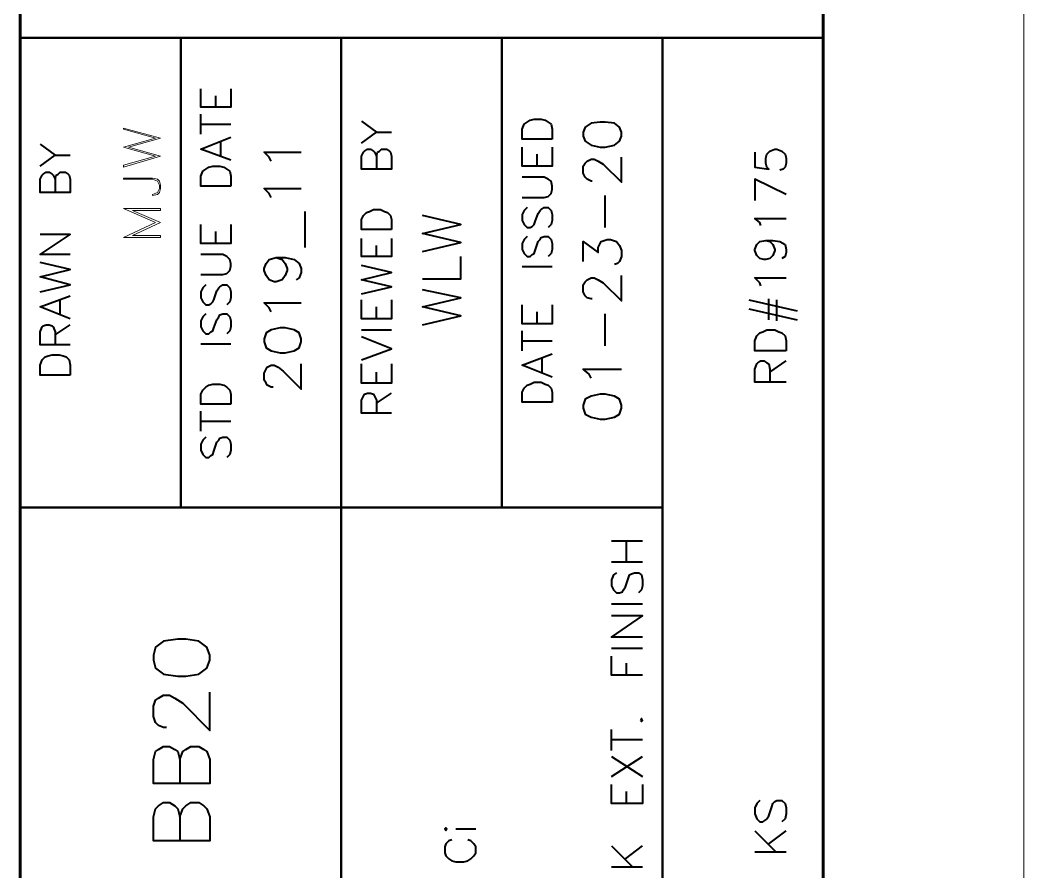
# Model space of a CAD drawing. Header units: inches. Extents: x 5 to 516, y -193 to 129.
# Drawn here: x 484.08 to 494.08, y -172.44 to -163.95 of the extents above; entities that cross this region are included whole.
import ezdxf

# ---------------------------------------------------------------- set-up
doc = ezdxf.new("R2010")
doc.units = ezdxf.units.IN
doc.header["$MEASUREMENT"] = 0
doc.layers.add('PDF10_Geometry', color=7, linetype='Continuous')

msp = doc.modelspace()

# ---------------------------------------------------------------- linework, layer by layer
at = {"layer": 'PDF10_Geometry', "lineweight": 60}
for points in [[(484.0844583, -99.6385333), (484.0844583, -189.6248788)], [(492.0841351, -99.6385333), (492.0841351, -189.6248788)]]:
    msp.add_lwpolyline(points, dxfattribs=at)
at = {"layer": 'PDF10_Geometry', "lineweight": 13}
msp.add_lwpolyline([(494.0840539, -99.6385333), (494.0840539, -189.6248788)], dxfattribs=at)
at = {"layer": 'PDF10_Geometry', "lineweight": 50}
for points in [[(484.0844583, -164.1259245), (492.0841334, -164.1259245)], [(485.6843941, -164.1259245), (485.6843941, -168.8057344)], [(487.2843292, -164.1259245), (487.2843292, -185.6250514)], [(488.8842642, -164.1259245), (488.8842642, -168.8057344)], [(490.4841992, -164.1259245), (490.4841992, -168.8057344), (490.4841992, -185.6250514)], [(484.0844583, -168.8057344), (490.4841984, -168.8057344)]]:
    msp.add_lwpolyline(points, dxfattribs=at)
at = {"layer": 'PDF10_Geometry', "lineweight": 40}
for points in [[(486.1843738, -164.6359038), (486.1843738, -164.8158965), (485.884386, -164.8158965), (485.884386, -164.6359038)], [(486.0343799, -164.8158965), (486.0343799, -164.7059009)], [(485.884386, -165.0858855), (485.884386, -164.8858936)], [(485.884386, -164.9858896), (486.1843738, -164.9858896)], [(487.484321, -164.9558908), (487.6343149, -165.0658863)], [(487.484321, -165.1758818), (487.6343149, -165.0658863), (487.7843089, -165.0658863)], [(484.2844501, -165.1858814), (484.4344441, -165.295877)], [(486.1843738, -165.3458749), (485.884386, -165.2358794), (486.1843738, -165.1158843)], [(486.0843779, -165.3058766), (486.0843779, -165.1558827)], [(486.5843576, -165.3558745), (486.5643584, -165.3158762), (486.5143604, -165.2658782), (486.8843454, -165.2658782)], [(487.6343149, -165.3058766), (487.6443145, -165.2658782), (487.6643137, -165.2558786), (487.6843129, -165.2358794), (487.7343109, -165.2358794), (487.7643097, -165.2558786), (487.7743093, -165.2658782), (487.7843089, -165.3058766), (487.7843089, -165.4358713), (487.484321, -165.4358713), (487.484321, -165.3058766), (487.5043202, -165.2658782), (487.5143198, -165.2558786), (487.5443186, -165.2358794), (487.5743174, -165.2358794), (487.6043162, -165.2558786), (487.6143158, -165.2658782), (487.6343149, -165.3058766), (487.6343149, -165.4358713)], [(489.3842439, -165.2158802), (489.3842439, -165.4058725), (489.0842561, -165.4058725), (489.0842561, -165.2158802)], [(489.23425, -165.4058725), (489.23425, -165.2858774)], [(491.4041627, -165.2658782), (491.4041627, -165.4158721), (491.544157, -165.4358713), (491.5241578, -165.4158721), (491.5141582, -165.3758737), (491.5141582, -165.3258758), (491.5241578, -165.2858774), (491.5541566, -165.2558786), (491.6041546, -165.2358794), (491.6241538, -165.2358794), (491.6741517, -165.2558786), (491.7041505, -165.2858774), (491.7141501, -165.3258758), (491.7141501, -165.3758737), (491.7041505, -165.4158721), (491.6841513, -165.4358713), (491.6541525, -165.4458709)], [(484.2844501, -165.4058725), (484.4344441, -165.295877), (484.584438, -165.295877)], [(489.7842276, -165.5558664), (489.774228, -165.5558664), (489.7342297, -165.5358672), (489.7142305, -165.515868), (489.6942313, -165.4758697), (489.6942313, -165.4058725), (489.7142305, -165.3758737), (489.7342297, -165.3558745), (489.774228, -165.3358754), (489.8042268, -165.3358754), (489.8442252, -165.3558745), (489.8942232, -165.3858733), (490.0742159, -165.565866), (490.0742159, -165.3158762)], [(484.4344441, -165.5358672), (484.4444436, -165.4958689), (484.4644428, -165.4858693), (484.484442, -165.4658701), (484.53444, -165.4658701), (484.5644388, -165.4858693), (484.5744384, -165.4958689), (484.584438, -165.5358672), (484.584438, -165.6658619), (484.2844501, -165.6658619), (484.2844501, -165.5358672), (484.3044493, -165.4958689), (484.3144489, -165.4858693), (484.3444477, -165.4658701), (484.3744465, -165.4658701), (484.4044453, -165.4858693), (484.4144449, -165.4958689), (484.4344441, -165.5358672), (484.4344441, -165.6658619)], [(489.0842561, -165.7158599), (489.3042471, -165.7158599), (489.3442455, -165.7058603), (489.3742443, -165.6758615), (489.3842439, -165.6358632), (489.3842439, -165.6058644), (489.3742443, -165.5558664), (489.3442455, -165.5358672), (489.3042471, -165.515868), (489.0842561, -165.515868)], [(491.7141501, -165.6858611), (491.4041627, -165.5358672), (491.4041627, -165.7458587)], [(486.5843576, -165.7158599), (486.5643584, -165.6758615), (486.5143604, -165.6258636), (486.8843454, -165.6258636)], [(489.9142224, -166.0158477), (489.9142224, -165.6958607)], [(486.9243438, -166.2158396), (486.9243438, -165.8558542)], [(489.134254, -165.8158559), (489.1042552, -165.8458546), (489.0842561, -165.885853), (489.0842561, -165.9458506), (489.1042552, -165.985849), (489.134254, -166.0158477), (489.1642528, -166.0158477), (489.184252, -166.0058481), (489.2042512, -165.985849), (489.2142508, -165.9558502), (489.2442496, -165.8758534), (489.2642488, -165.8458546), (489.2742483, -165.835855), (489.3042471, -165.8158559), (489.3442455, -165.8158559), (489.3742443, -165.8458546), (489.3842439, -165.885853), (489.3842439, -165.9458506), (489.3742443, -165.985849), (489.3442455, -166.0158477)], [(486.1843738, -165.985849), (486.1843738, -166.1758412), (485.884386, -166.1758412), (485.884386, -165.985849)], [(488.0942963, -166.255838), (488.4742808, -166.1658416), (488.0942963, -166.0758453), (488.4742808, -165.985849), (488.0942963, -165.8958526)], [(491.4641603, -165.9958485), (491.4541607, -165.9658498), (491.4041627, -165.9258514), (491.7141501, -165.9258514)], [(484.584438, -166.2858368), (484.2844501, -166.2858368), (484.584438, -166.0858449), (484.2844501, -166.0858449)], [(486.0343799, -166.1758412), (486.0343799, -166.0558461)], [(487.7843089, -166.1258433), (487.7843089, -166.305836), (487.484321, -166.305836), (487.484321, -166.1258433)], [(489.134254, -166.1058441), (489.1042552, -166.1358429), (489.0842561, -166.1758412), (489.0842561, -166.2358388), (489.1042552, -166.2758372), (489.134254, -166.305836), (489.1642528, -166.305836), (489.184252, -166.2858368), (489.2042512, -166.2758372), (489.2142508, -166.2458384), (489.2442496, -166.155842), (489.2642488, -166.1358429), (489.2742483, -166.1158437), (489.3042471, -166.1058441), (489.3442455, -166.1058441), (489.3742443, -166.1358429), (489.3842439, -166.1758412), (489.3842439, -166.2358388), (489.3742443, -166.2758372), (489.3442455, -166.305836)], [(489.6942313, -166.3558339), (489.6942313, -166.155842), (489.8442252, -166.2658376), (489.8442252, -166.2158396), (489.8642244, -166.1758412), (489.874224, -166.155842), (489.9342215, -166.1358429), (489.9642203, -166.1358429), (490.0242179, -166.155842), (490.0542167, -166.1958404), (490.0742159, -166.2458384), (490.0742159, -166.305836), (490.0542167, -166.3558339), (490.0342175, -166.3758331), (490.0042187, -166.3858327)], [(491.5141582, -166.1458425), (491.5541566, -166.155842), (491.5841554, -166.1858408), (491.6041546, -166.2358388), (491.6041546, -166.2458384), (491.5841554, -166.2958364), (491.5541566, -166.3258351), (491.5141582, -166.3358347), (491.494159, -166.3358347), (491.4541607, -166.3258351), (491.4241619, -166.2958364), (491.4041627, -166.2458384), (491.4041627, -166.2358388), (491.4241619, -166.1858408), (491.4541607, -166.155842), (491.5141582, -166.1458425), (491.5841554, -166.1458425), (491.6541525, -166.155842), (491.7041505, -166.1858408), (491.7141501, -166.2358388), (491.7141501, -166.2658376), (491.7041505, -166.305836), (491.6741517, -166.3258351)], [(485.884386, -166.4858286), (486.1043771, -166.4858286), (486.1443755, -166.4758291), (486.1743742, -166.4458303), (486.1843738, -166.4058319), (486.1843738, -166.3758331), (486.1743742, -166.3358347), (486.1443755, -166.305836), (486.1043771, -166.2858368), (485.884386, -166.2858368)], [(487.6343149, -166.305836), (487.6343149, -166.1958404)], [(484.2844501, -166.6558217), (484.584438, -166.5858246), (484.2844501, -166.5058278), (484.584438, -166.4358307), (484.2844501, -166.3658335)], [(486.6343556, -166.3158356), (486.6943531, -166.3358347), (486.7243519, -166.3758331), (486.7443511, -166.4258311), (486.7443511, -166.4458303), (486.7243519, -166.4958282), (486.6943531, -166.5358266), (486.6343556, -166.5558258), (486.6143564, -166.5558258), (486.5643584, -166.5358266), (486.5343596, -166.4958282), (486.5143604, -166.4458303), (486.5143604, -166.4258311), (486.5343596, -166.3758331), (486.5643584, -166.3358347), (486.6343556, -166.3158356), (486.7243519, -166.3158356), (486.8143482, -166.3358347), (486.8643462, -166.3758331), (486.8843454, -166.4258311), (486.8843454, -166.4658295), (486.8643462, -166.5158274), (486.8343474, -166.5358266)], [(488.0942963, -166.525827), (488.4742808, -166.525827), (488.4742808, -166.305836)], [(487.484321, -166.6758209), (487.7843089, -166.6058238), (487.484321, -166.5358266), (487.7843089, -166.4658295), (487.484321, -166.3958323)], [(489.0842561, -166.4058319), (489.3842439, -166.4058319)], [(485.934384, -166.5858246), (485.9043852, -166.6158234), (485.884386, -166.6558217), (485.884386, -166.7158193), (485.9043852, -166.7558177), (485.934384, -166.7858165), (485.9643828, -166.7858165), (485.984382, -166.7758169), (486.0043811, -166.7558177), (486.0143807, -166.7358185), (486.0443795, -166.6458222), (486.0643787, -166.6158234), (486.0743783, -166.6058238), (486.1043771, -166.5858246), (486.1443755, -166.5858246), (486.1743742, -166.6158234), (486.1843738, -166.6558217), (486.1843738, -166.7158193), (486.1743742, -166.7558177), (486.1443755, -166.7858165)], [(489.7842276, -166.7258189), (489.774228, -166.7258189), (489.7342297, -166.7158193), (489.7142305, -166.6958201), (489.6942313, -166.6558217), (489.6942313, -166.5858246), (489.7142305, -166.5558258), (489.7342297, -166.5358266), (489.774228, -166.5158274), (489.8042268, -166.5158274), (489.8442252, -166.5358266), (489.8942232, -166.5658254), (490.0742159, -166.7458181), (490.0742159, -166.4958282)], [(491.4641603, -166.5958242), (491.4541607, -166.5658254), (491.4041627, -166.5158274), (491.7141501, -166.5158274)], [(488.0942963, -166.9858083), (488.4742808, -166.895812), (488.0942963, -166.8058157), (488.4742808, -166.7158193), (488.0942963, -166.6358226)], [(484.584438, -166.9258108), (484.2844501, -166.8058157), (484.584438, -166.6958201)], [(484.484442, -166.8858124), (484.484442, -166.7358185)], [(486.5843576, -166.8558136), (486.5643584, -166.8158152), (486.5143604, -166.7658173), (486.8843454, -166.7658173)], [(487.7843089, -166.7358185), (487.7843089, -166.9258108), (487.484321, -166.9258108), (487.484321, -166.7358185)], [(489.3842439, -166.7858165), (489.3842439, -166.9758087), (489.0842561, -166.9758087), (489.0842561, -166.7858165)], [(491.3441651, -166.7358185), (491.8241456, -166.845814)], [(491.544157, -166.9358104), (491.544157, -166.7258189)], [(491.6241538, -166.94581), (491.6241538, -166.7358185)], [(485.934384, -166.8758128), (485.9043852, -166.9058116), (485.884386, -166.94581), (485.884386, -167.0058075), (485.9043852, -167.0458059), (485.934384, -167.0758047), (485.9643828, -167.0758047), (485.984382, -167.0558055), (486.0043811, -167.0458059), (486.0143807, -167.0158071), (486.0443795, -166.9358104), (486.0643787, -166.9058116), (486.0743783, -166.8858124), (486.1043771, -166.8758128), (486.1443755, -166.8758128), (486.1743742, -166.9058116), (486.1843738, -166.94581), (486.1843738, -167.0058075), (486.1743742, -167.0458059), (486.1443755, -167.0758047)], [(487.6343149, -166.9258108), (487.6343149, -166.8058157)], [(489.23425, -166.9758087), (489.23425, -166.8558136)], [(489.9142224, -167.1957998), (489.9142224, -166.8758128)], [(491.3441651, -166.8258148), (491.8241456, -166.9358104)], [(484.584438, -167.1858002), (484.2844501, -167.1858002), (484.2844501, -167.0558055), (484.3044493, -167.0058075), (484.3144489, -166.9958079), (484.3444477, -166.9858083), (484.3744465, -166.9858083), (484.4044453, -166.9958079), (484.4144449, -167.0058075), (484.4344441, -167.0558055), (484.4344441, -167.1858002)], [(484.4344441, -167.0858043), (484.584438, -166.9858083)], [(487.484321, -167.0358063), (487.7843089, -167.0358063)], [(489.0842561, -167.2457978), (489.0842561, -167.0458059)], [(485.884386, -167.1758006), (486.1843738, -167.1758006)], [(487.484321, -167.3357941), (487.7843089, -167.2257986), (487.484321, -167.1058035)], [(489.0842561, -167.1458018), (489.3842439, -167.1458018)], [(489.3842439, -167.5057872), (489.0842561, -167.3857921), (489.3842439, -167.2757966)], [(486.6043568, -167.6057832), (486.5843576, -167.6057832), (486.5443592, -167.585784), (486.5343596, -167.5657848), (486.5143604, -167.535786), (486.5143604, -167.4657889), (486.5343596, -167.4257905), (486.5443592, -167.4057913), (486.5843576, -167.3857921), (486.6143564, -167.3857921), (486.6543547, -167.4057913), (486.7043527, -167.4457897), (486.8843454, -167.6257824), (486.8843454, -167.3757925)], [(487.7843089, -167.3757925), (487.7843089, -167.5657848), (487.484321, -167.5657848), (487.484321, -167.3757925)], [(489.2842479, -167.4557893), (489.2842479, -167.3157949)], [(491.7141501, -167.5557852), (491.4041627, -167.5557852), (491.4041627, -167.4257905), (491.4241619, -167.3757925), (491.4341615, -167.3657929), (491.4641603, -167.3457937), (491.494159, -167.3457937), (491.5241578, -167.3657929), (491.544157, -167.3757925), (491.5541566, -167.4257905), (491.5541566, -167.5557852)], [(491.5541566, -167.4557893), (491.7141501, -167.3457937)], [(487.6343149, -167.5657848), (487.6343149, -167.4557893)], [(489.774228, -167.5157868), (489.7542289, -167.4757884), (489.6942313, -167.4257905), (490.0742159, -167.4257905)], [(487.7843089, -167.8657726), (487.484321, -167.8657726), (487.484321, -167.7357779), (487.5043202, -167.6957795), (487.5143198, -167.6757803), (487.5443186, -167.6657807), (487.5743174, -167.6657807), (487.6043162, -167.6757803), (487.6143158, -167.6957795), (487.6343149, -167.7357779), (487.6343149, -167.8657726)], [(487.6343149, -167.7657767), (487.7843089, -167.6657807)], [(485.884386, -168.0457653), (485.884386, -167.8457734)], [(485.884386, -167.9457694), (486.1843738, -167.9457694)], [(485.934384, -168.1057629), (485.9043852, -168.1357616), (485.884386, -168.17576), (485.884386, -168.2357576), (485.9043852, -168.275756), (485.934384, -168.3057547), (485.9643828, -168.3057547), (485.984382, -168.2857556), (486.0043811, -168.275756), (486.0143807, -168.2457572), (486.0443795, -168.1557608), (486.0643787, -168.1357616), (486.0743783, -168.1157625), (486.1043771, -168.1057629), (486.1443755, -168.1057629), (486.1743742, -168.1357616), (486.1843738, -168.17576), (486.1843738, -168.2357576), (486.1743742, -168.275756), (486.1443755, -168.3057547)], [(489.9742199, -169.135721), (490.2842073, -169.135721)], [(490.1242138, -169.3457125), (490.1242138, -169.135721)], [(489.9742199, -169.3457125), (490.2842073, -169.3457125)], [(490.0242179, -169.455708), (489.9942191, -169.4757072), (489.9742199, -169.5257052), (489.9742199, -169.5857028), (489.9942191, -169.6257011), (490.0242179, -169.6556999), (490.0542167, -169.6556999), (490.0842155, -169.6457003), (490.094215, -169.6257011), (490.1142142, -169.5957024), (490.144213, -169.505706), (490.1542126, -169.4757072), (490.1742118, -169.4657076), (490.2042106, -169.455708), (490.244209, -169.455708), (490.2742077, -169.4757072), (490.2842073, -169.5257052), (490.2842073, -169.5857028), (490.2742077, -169.6257011), (490.244209, -169.6556999)], [(489.9742199, -169.7656954), (490.2842073, -169.7656954)], [(490.2842073, -170.095682), (489.9742199, -170.095682), (490.2842073, -169.8856906), (489.9742199, -169.8856906)], [(489.9742199, -170.2056776), (490.2842073, -170.2056776)], [(490.2842073, -170.4756666), (489.9742199, -170.4756666), (489.9742199, -170.2856743)], [(490.1242138, -170.4756666), (490.1242138, -170.3556715)], [(485.5443998, -170.9956455), (485.514401, -170.9956455), (485.4644031, -170.9756463), (485.4344043, -170.9456475), (485.4144051, -170.88565), (485.4144051, -170.785654), (485.4344043, -170.7256565), (485.4644031, -170.7056573), (485.514401, -170.6756585), (485.5743986, -170.6756585), (485.6243966, -170.7056573), (485.7043933, -170.7556552), (485.9743824, -171.0256443), (485.9743824, -170.6456597)], [(489.9742199, -171.2256362), (489.9742199, -171.0156447)], [(485.6743945, -171.3156325), (485.7043933, -171.2356358), (485.7343921, -171.2156366), (485.7843901, -171.1856378), (485.8643868, -171.1856378), (485.9143848, -171.2156366), (485.9443836, -171.2356358), (485.9743824, -171.3156325), (485.9743824, -171.5556228), (485.4144051, -171.5556228), (485.4144051, -171.3156325), (485.4344043, -171.2356358), (485.4644031, -171.2156366), (485.514401, -171.1856378), (485.5743986, -171.1856378), (485.6243966, -171.2156366), (485.6543954, -171.2356358), (485.6743945, -171.3156325), (485.6743945, -171.5556228)], [(489.9742199, -171.1156406), (490.2842073, -171.1156406)], [(489.9742199, -171.4856256), (490.2842073, -171.2856337)], [(489.9742199, -171.2856337), (490.2842073, -171.4856256)], [(490.2842073, -171.5656223), (490.2842073, -171.7556146), (489.9742199, -171.7556146), (489.9742199, -171.5656223)], [(490.1242138, -171.7556146), (490.1242138, -171.6356195)], [(485.6743945, -171.8856094), (485.7043933, -171.8056126), (485.7343921, -171.7756138), (485.7843901, -171.745615), (485.8643868, -171.745615), (485.9143848, -171.7756138), (485.9443836, -171.8056126), (485.9743824, -171.8856094), (485.9743824, -172.1255996), (485.4144051, -172.1255996), (485.4144051, -171.8856094), (485.4344043, -171.8056126), (485.4644031, -171.7756138), (485.514401, -171.745615), (485.5743986, -171.745615), (485.6243966, -171.7756138), (485.6543954, -171.8056126), (485.6743945, -171.8856094), (485.6743945, -172.1255996)], [(491.4541607, -171.7256159), (491.4241619, -171.7556146), (491.4041627, -171.795613), (491.4041627, -171.8556106), (491.4241619, -171.9056085), (491.4541607, -171.9356073), (491.4841594, -171.9356073), (491.5141582, -171.9156081), (491.5241578, -171.9056085), (491.544157, -171.8756098), (491.5741558, -171.7856134), (491.5841554, -171.7556146), (491.6041546, -171.7356154), (491.6241538, -171.7256159), (491.6741517, -171.7256159), (491.7041505, -171.7556146), (491.7141501, -171.795613), (491.7141501, -171.8556106), (491.7041505, -171.9056085), (491.6741517, -171.9356073)], [(488.4242829, -172.0056045), (488.6242747, -172.0056045)], [(491.4041627, -172.0256037), (491.6141542, -172.2355951)], [(491.544157, -172.1555984), (491.7141501, -172.0256037)], [(488.3842845, -172.1156), (488.3542857, -172.1255996), (488.3242869, -172.1555984), (488.3142873, -172.1855972), (488.3142873, -172.2455947), (488.3242869, -172.2755935), (488.3542857, -172.3055923), (488.3842845, -172.3255915), (488.4242829, -172.3355911), (488.5042796, -172.3355911), (488.544278, -172.3255915), (488.5742768, -172.3055923), (488.6042756, -172.2755935), (488.6242747, -172.2455947), (488.6242747, -172.1855972), (488.6042756, -172.1555984), (488.5742768, -172.1255996), (488.544278, -172.1156)], [(489.9742199, -172.1755976), (490.1842114, -172.385589)], [(490.1142142, -172.3055923), (490.2842073, -172.1755976)], [(491.4041627, -172.2355951), (491.7141501, -172.2355951)], [(489.9742199, -172.385589), (490.2842073, -172.385589)]]:
    msp.add_lwpolyline(points, dxfattribs=at)
for points in [[(489.3842439, -165.1358835), (489.0842561, -165.1358835), (489.0842561, -165.0358875), (489.1042552, -164.9858896), (489.134254, -164.9658904), (489.1642528, -164.9458912), (489.2042512, -164.9358916), (489.2742483, -164.9358916), (489.3142467, -164.9458912), (489.3442455, -164.9658904), (489.3742443, -164.9858896), (489.3842439, -165.0358875)], [(489.6942313, -165.1058847), (489.7142305, -165.1558827), (489.774228, -165.195881), (489.8642244, -165.2158802), (489.9142224, -165.2158802), (490.0042187, -165.195881), (490.0542167, -165.1558827), (490.0742159, -165.1058847), (490.0742159, -165.0658863), (490.0542167, -165.0158883), (490.0042187, -164.97589), (489.9142224, -164.9658904), (489.8642244, -164.9658904), (489.774228, -164.97589), (489.7142305, -165.0158883), (489.6942313, -165.0658863)], [(486.1843738, -165.6058644), (485.884386, -165.6058644), (485.884386, -165.5058684), (485.9043852, -165.4558705), (485.934384, -165.4358713), (485.9643828, -165.4158721), (486.0043811, -165.4058725), (486.0743783, -165.4058725), (486.1143767, -165.4158721), (486.1443755, -165.4358713), (486.1743742, -165.4558705), (486.1843738, -165.5058684)], [(487.7843089, -166.0358469), (487.484321, -166.0358469), (487.484321, -165.935851), (487.5043202, -165.8958526), (487.534319, -165.8658538), (487.5643178, -165.8558542), (487.6043162, -165.835855), (487.6743133, -165.835855), (487.7143117, -165.8558542), (487.7443105, -165.8658538), (487.7743093, -165.8958526), (487.7843089, -165.935851)], [(486.5143604, -167.1558014), (486.5343596, -167.215799), (486.5843576, -167.2457978), (486.6743539, -167.265797), (486.7243519, -167.265797), (486.8143482, -167.2457978), (486.8643462, -167.215799), (486.8843454, -167.1558014), (486.8843454, -167.1258027), (486.8643462, -167.0658051), (486.8143482, -167.0358063), (486.7243519, -167.0158071), (486.6743539, -167.0158071), (486.5843576, -167.0358063), (486.5343596, -167.0658051), (486.5143604, -167.1258027)], [(491.7141501, -167.2457978), (491.4041627, -167.2457978), (491.4041627, -167.1458018), (491.4241619, -167.0958039), (491.4541607, -167.0658051), (491.4841594, -167.0558055), (491.5241578, -167.0358063), (491.6041546, -167.0358063), (491.6441529, -167.0558055), (491.6741517, -167.0658051), (491.7041505, -167.0958039), (491.7141501, -167.1458018)], [(484.584438, -167.485788), (484.2844501, -167.485788), (484.2844501, -167.3857921), (484.3044493, -167.3357941), (484.3344481, -167.3057953), (484.3644469, -167.2957958), (484.4044453, -167.2857962), (484.4744424, -167.2857962), (484.5144408, -167.2957958), (484.5444396, -167.3057953), (484.5744384, -167.3357941), (484.584438, -167.3857921)], [(486.1843738, -167.7757763), (485.884386, -167.7757763), (485.884386, -167.6757803), (485.9043852, -167.6357819), (485.934384, -167.6057832), (485.9643828, -167.585784), (486.0043811, -167.5757844), (486.0743783, -167.5757844), (486.1143767, -167.585784), (486.1443755, -167.6057832), (486.1743742, -167.6357819), (486.1843738, -167.6757803)], [(489.3842439, -167.7557771), (489.0842561, -167.7557771), (489.0842561, -167.6557811), (489.1042552, -167.6157828), (489.134254, -167.585784), (489.1642528, -167.5757844), (489.2042512, -167.5557852), (489.2742483, -167.5557852), (489.3142467, -167.5757844), (489.3442455, -167.585784), (489.3742443, -167.6157828), (489.3842439, -167.6557811)], [(489.6942313, -167.8157746), (489.7142305, -167.8757722), (489.774228, -167.905771), (489.8642244, -167.9257702), (489.9142224, -167.9257702), (490.0042187, -167.905771), (490.0542167, -167.8757722), (490.0742159, -167.8157746), (490.0742159, -167.7857759), (490.0542167, -167.7257783), (490.0042187, -167.6957795), (489.9142224, -167.6757803), (489.8642244, -167.6757803), (489.774228, -167.6957795), (489.7142305, -167.7257783), (489.6942313, -167.7857759)], [(485.4144051, -170.3256727), (485.4344043, -170.4056695), (485.514401, -170.465667), (485.6543954, -170.4856662), (485.7343921, -170.4856662), (485.8643868, -170.465667), (485.9443836, -170.4056695), (485.9743824, -170.3256727), (485.9743824, -170.2756747), (485.9443836, -170.195678), (485.8643868, -170.1356804), (485.7343921, -170.1156812), (485.6543954, -170.1156812), (485.514401, -170.1356804), (485.4344043, -170.195678), (485.4144051, -170.2756747)], [(490.2642081, -170.9256483), (490.2742077, -170.9356479), (490.2842073, -170.9256483), (490.2742077, -170.9056492)], [(488.3242869, -172.0256037), (488.3342865, -172.0056045), (488.3242869, -171.9956049), (488.3142873, -172.0056045)]]:
    msp.add_lwpolyline(points, close=True, dxfattribs=at)
at = {"layer": 'PDF10_Geometry', "lineweight": 13}
for points in [[(485.4844023, -165.1258839), (485.1644153, -165.2158802), (485.4844023, -165.3058766), (485.1144173, -165.4158721), (485.1144173, -165.3958729), (485.4344043, -165.3058766), (485.1144173, -165.2158802), (485.4344043, -165.1258839), (485.1144173, -165.0358875), (485.1144173, -165.0258879)], [(485.4044055, -165.6958607), (485.4544035, -165.6858611), (485.4744027, -165.6658619), (485.4844023, -165.6258636), (485.4844023, -165.5958648), (485.4744027, -165.5558664), (485.4544035, -165.5358672), (485.4044055, -165.5258676), (485.1144173, -165.5258676), (485.1144173, -165.5358672), (485.4044055, -165.5358672), (485.4544035, -165.5558664), (485.4744027, -165.5958648), (485.4744027, -165.6258636), (485.4544035, -165.6658619), (485.4044055, -165.6858611)], [(485.1144173, -165.8258555), (485.4344043, -165.9658498), (485.1144173, -166.1158437), (485.4844023, -166.1158437), (485.4844023, -166.0958445), (485.2044136, -166.0958445), (485.4844023, -165.9658498), (485.2044136, -165.8458546), (485.4844023, -165.8458546), (485.4844023, -165.8258555)]]:
    msp.add_lwpolyline(points, close=True, dxfattribs=at)

doc.saveas('drawing.dxf')
